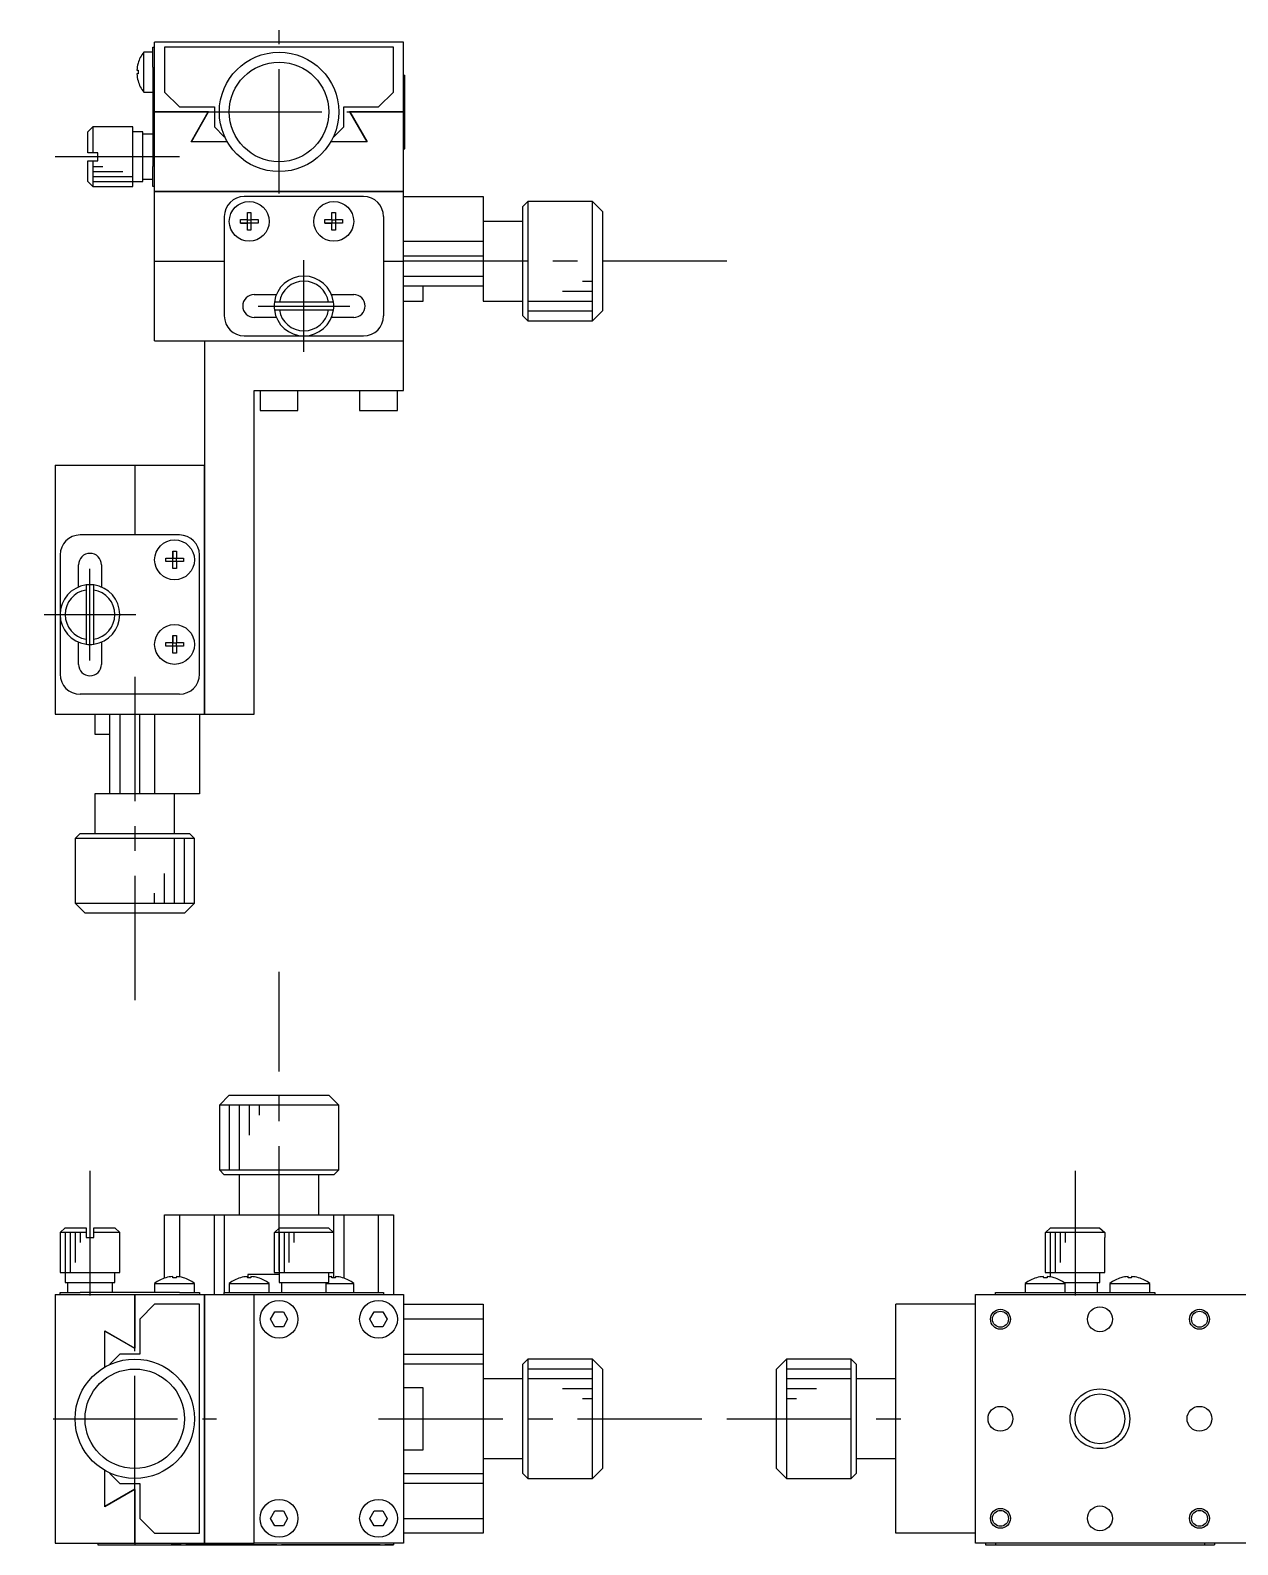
# Model space of a CAD drawing. Extents: x -9 to 400, y 1 to 282.
# Drawn here: x 165.5 to 286.8, y 129.6 to 281.8 of the extents above; entities that cross this region are included whole.
import ezdxf

# ---------------------------------------------------------------- set-up
doc = ezdxf.new("R2010")
doc.units = 0
doc.header["$LTSCALE"] = 10
doc.linetypes.add('CENTER', pattern=[2, 1.25, -0.25, 0.25, -0.25])
doc.layers.get('0').update_dxf_attribs({"linetype": 'CONTINUOUS'})
doc.layers.add('CENTER', color=1, linetype='CENTER')

msp = doc.modelspace()

# ---------------------------------------------------------------- linework, layer by layer
at = {"color": 7, "linetype": 'CONTINUOUS'}
for p, q in [((177.78024, 278.066855), (177.78024, 280.066855)), ((177.78024, 280.066855), (177.98024, 280.066855)), ((177.980236, 273.566855), (177.980236, 280.566855)), ((202.980237, 280.566855), (177.980236, 280.566855)), ((178.980237, 280.066857), (178.980237, 275.566856)), ((201.980237, 280.066857), (178.980237, 280.066857)), ((201.980237, 275.566856), (201.980237, 280.066857)), ((202.980239, 273.566855), (202.980237, 280.566855)), ((176.306095, 278.455471), (176.310717, 278.453216)), ((176.882239, 277.566855), (176.882239, 279.566855)), ((177.780239, 279.566855), (176.882239, 279.566855)), ((176.19038, 277.746855), (176.310717, 277.746855)), ((176.310717, 277.386855), (176.19038, 277.386855)), ((176.310717, 277.746855), (176.310717, 277.386855)), ((176.882239, 275.566855), (176.882239, 277.566855)), ((177.78024, 278.066855), (177.78024, 268.066855)), ((202.98024, 277.266855), (203.13024, 277.266855)), ((203.13024, 273.566855), (203.13024, 277.266855)), ((176.310717, 276.680493), (176.306095, 276.678239)), ((176.882239, 275.566855), (177.780239, 275.566855)), ((178.980237, 275.566856), (180.480237, 274.066856)), ((200.480237, 274.066856), (201.980237, 275.566856)), ((180.480237, 274.066856), (183.980238, 274.066856)), ((183.980238, 274.066856), (183.980238, 272.066857)), ((196.980236, 274.066856), (200.480237, 274.066856)), ((196.980236, 272.066857), (196.980236, 274.066856)), ((183.37024, 273.566855), (177.980236, 273.566855)), ((177.98024, 265.566855), (177.98024, 273.566855)), ((177.98024, 273.566855), (183.37024, 273.566855)), ((181.638189, 270.566855), (183.37024, 273.566855)), ((181.667055, 270.566855), (183.399106, 273.566855)), ((183.399106, 273.566855), (183.37024, 273.566855)), ((197.59024, 273.566855), (197.561371, 273.566855)), ((197.561371, 273.566855), (199.293422, 270.566855)), ((197.59024, 273.566855), (199.32229, 270.566855)), ((197.59024, 273.566855), (202.98024, 273.566855)), ((202.980239, 273.566855), (197.59024, 273.566855)), ((202.98024, 273.566855), (203.13024, 273.566855)), ((202.98024, 265.566855), (202.98024, 273.566855)), ((203.13024, 269.866855), (203.13024, 273.566855)), ((171.780239, 272.066855), (171.280239, 271.566855)), ((171.280239, 269.466855), (171.280239, 271.566855)), ((171.780239, 272.066855), (171.780239, 269.466855)), ((175.780239, 272.066855), (171.780239, 272.066855)), ((175.780239, 269.066855), (175.780239, 272.066855)), ((176.780239, 271.566855), (175.780239, 271.566855)), ((176.780239, 269.066855), (176.780239, 271.566855)), ((177.780239, 271.316855), (176.780239, 271.316855)), ((183.980238, 272.066857), (184.980238, 271.066857)), ((184.980238, 271.066857), (185.02588, 271.066857)), ((195.934593, 271.066857), (195.980236, 271.066857)), ((195.980236, 271.066857), (196.980236, 272.066857)), ((171.780239, 269.466855), (171.280239, 269.466855)), ((172.280239, 269.466855), (171.780239, 269.466855)), ((172.280239, 268.666855), (172.280239, 269.466855)), ((181.667055, 270.566855), (181.638189, 270.566855)), ((185.284085, 270.566855), (181.667055, 270.566855)), ((185.284085, 270.566855), (181.667055, 270.566855)), ((199.293422, 270.566855), (195.676388, 270.566855)), ((199.293422, 270.566855), (195.676388, 270.566855)), ((199.32229, 270.566855), (199.293422, 270.566855)), ((202.98024, 269.866855), (203.13024, 269.866855)), ((171.280239, 266.566855), (171.280239, 268.666855)), ((171.280239, 268.666855), (171.780239, 268.666855)), ((171.780239, 268.666855), (171.780239, 266.066855)), ((171.780239, 268.666855), (172.280239, 268.666855)), ((175.780239, 266.066855), (175.780239, 269.066855)), ((176.780239, 266.566855), (176.780239, 269.066855)), ((177.78024, 266.066855), (177.78024, 268.066855)), ((171.280239, 266.566855), (171.780239, 266.066855)), ((175.780239, 266.566855), (176.780239, 266.566855)), ((176.780239, 266.816855), (177.780239, 266.816855)), ((171.780239, 266.066855), (175.780239, 266.066855)), ((177.98024, 266.066855), (177.78024, 266.066855)), ((177.980239, 258.566855), (177.980239, 265.566855)), ((202.98024, 265.566855), (177.980239, 265.566855)), ((177.98024, 265.566855), (202.98024, 265.566855)), ((198.98024, 265.066855), (186.98024, 265.066855)), ((202.98024, 258.566855), (202.98024, 265.566855)), ((202.98024, 265.066857), (210.98024, 265.066857)), ((210.98024, 265.066857), (210.98024, 260.566856)), ((187.30024, 263.453216), (187.66024, 263.453216)), ((187.30024, 262.746855), (187.30024, 263.453216)), ((187.66024, 263.453216), (187.66024, 262.746855)), ((195.80024, 263.453216), (196.16024, 263.453216)), ((195.80024, 262.746855), (195.80024, 263.453216)), ((196.16024, 263.453216), (196.16024, 262.746855)), ((215.48024, 264.566856), (214.98024, 264.066856)), ((214.98024, 253.066856), (214.98024, 264.066856)), ((215.48024, 264.566856), (215.48024, 252.566856)), ((221.98024, 264.566856), (215.48024, 264.566856)), ((221.98024, 252.566856), (221.98024, 264.566856)), ((222.98024, 263.566856), (221.98024, 264.566856)), ((222.98024, 263.566856), (222.98024, 253.566856)), ((184.98024, 263.066855), (184.98024, 253.066855)), ((186.593878, 262.746855), (187.30024, 262.746855)), ((186.593878, 262.386855), (186.593878, 262.746855)), ((187.30024, 262.386855), (186.593878, 262.386855)), ((186.593878, 262.386855), (187.30024, 262.386855)), ((187.310612, 262.736483), (187.30024, 262.746855)), ((187.310612, 262.397227), (187.30024, 262.386855)), ((187.30024, 261.680493), (187.30024, 262.386855)), ((187.310612, 262.736483), (187.649867, 262.736483)), ((187.310612, 262.397227), (187.310612, 262.736483)), ((187.649867, 262.397227), (187.310612, 262.397227)), ((187.649867, 262.736483), (187.66024, 262.746855)), ((187.649867, 262.736483), (187.649867, 262.397227)), ((187.649867, 262.397227), (187.66024, 262.386855)), ((187.66024, 262.746855), (188.366601, 262.746855)), ((187.66024, 262.386855), (187.66024, 261.680493)), ((188.366601, 262.386855), (187.66024, 262.386855)), ((188.366601, 262.386855), (187.66024, 262.386855)), ((188.366601, 262.746855), (188.366601, 262.386855)), ((195.093878, 262.746855), (195.80024, 262.746855)), ((195.093878, 262.386855), (195.093878, 262.746855)), ((195.80024, 262.386855), (195.093878, 262.386855)), ((195.093878, 262.386855), (195.80024, 262.386855)), ((195.810612, 262.736483), (195.80024, 262.746855)), ((195.810612, 262.397227), (195.80024, 262.386855)), ((195.80024, 261.680493), (195.80024, 262.386855)), ((195.810612, 262.736483), (196.149867, 262.736483)), ((195.810612, 262.397227), (195.810612, 262.736483)), ((196.149867, 262.397227), (195.810612, 262.397227)), ((196.149867, 262.736483), (196.16024, 262.746855)), ((196.149867, 262.736483), (196.149867, 262.397227)), ((196.149867, 262.397227), (196.16024, 262.386855)), ((196.16024, 262.746855), (196.866601, 262.746855)), ((196.16024, 262.386855), (196.16024, 261.680493)), ((196.866601, 262.386855), (196.16024, 262.386855)), ((196.866601, 262.386855), (196.16024, 262.386855)), ((196.866601, 262.746855), (196.866601, 262.386855)), ((200.98024, 263.066855), (200.98024, 253.066855)), ((214.98024, 262.566856), (210.98024, 262.566856)), ((187.66024, 261.680493), (187.30024, 261.680493)), ((196.16024, 261.680493), (195.80024, 261.680493)), ((202.98024, 260.566856), (210.98024, 260.566856)), ((210.98024, 260.566856), (210.98024, 259.066856)), ((210.98024, 259.066856), (202.98024, 259.066856)), ((210.98024, 259.066856), (210.98024, 257.066857)), ((177.980239, 250.566855), (177.980239, 258.566855)), ((177.980239, 258.566855), (184.98024, 258.566855)), ((177.980239, 258.566855), (184.98024, 258.566855)), ((200.98024, 258.566855), (202.980239, 258.566855)), ((200.98024, 258.566855), (202.98024, 258.566855)), ((202.980239, 250.566855), (202.980239, 258.566855)), ((202.98024, 257.066857), (210.98024, 257.066857)), ((210.98024, 256.066857), (202.98024, 256.066857)), ((204.98024, 254.566856), (204.98024, 256.066857)), ((210.98024, 257.066857), (210.98024, 256.066857)), ((210.98024, 256.066857), (210.98024, 254.566856)), ((187.98024, 255.216855), (190.209408, 255.216855)), ((190.512446, 254.466855), (190.007025, 254.466855)), ((195.448031, 254.466855), (190.512446, 254.466855)), ((195.953452, 254.466855), (195.448031, 254.466855)), ((195.751069, 255.216855), (197.98024, 255.216855)), ((202.98024, 254.566856), (204.98024, 254.566856)), ((210.98024, 254.566856), (214.98024, 254.566856)), ((190.209408, 252.916855), (187.98024, 252.916855)), ((190.007025, 253.666855), (190.512446, 253.666855)), ((190.512446, 253.666855), (195.448031, 253.666855)), ((195.448031, 253.666855), (195.953452, 253.666855)), ((197.98024, 252.916855), (195.751069, 252.916855)), ((214.98024, 253.066856), (215.48024, 252.566856)), ((215.48024, 252.566856), (221.98024, 252.566856)), ((221.98024, 252.566856), (222.98024, 253.566856)), ((186.98024, 251.066855), (192.980239, 251.066855)), ((192.980239, 251.066855), (198.98024, 251.066855)), ((177.980239, 250.566855), (182.980239, 250.566855)), ((182.980239, 250.566855), (182.980239, 238.066856)), ((182.980239, 250.566855), (202.980239, 250.566855)), ((182.980239, 250.566855), (202.980239, 250.566855)), ((202.980239, 245.566855), (202.980239, 250.566855)), ((187.980239, 245.566855), (202.980239, 245.566855)), ((187.980239, 213.066855), (187.980239, 245.566855)), ((188.580239, 245.566855), (188.580239, 243.566855)), ((192.380239, 243.566855), (192.380239, 245.566855)), ((198.580239, 245.566855), (198.580239, 243.566855)), ((202.380239, 243.566855), (202.380239, 245.566855)), ((188.580239, 243.566855), (190.480239, 243.566855)), ((190.480239, 243.566855), (192.380239, 243.566855)), ((198.580239, 243.566855), (200.480239, 243.566855)), ((200.480239, 243.566855), (202.380239, 243.566855)), ((167.980239, 238.066856), (167.980239, 213.066856)), ((167.980239, 238.066856), (175.980239, 238.066856)), ((175.980239, 238.066856), (175.980239, 231.066855)), ((175.980239, 238.066856), (182.980239, 238.066856)), ((175.980239, 238.066856), (175.980239, 231.066855)), ((182.980239, 213.066855), (182.980239, 238.066856)), ((182.980239, 238.066856), (182.980239, 213.066855)), ((180.480239, 231.066855), (170.480239, 231.066855)), ((168.480239, 229.066855), (168.480239, 223.066856)), ((179.093877, 228.746855), (179.800239, 228.746855)), ((179.093877, 228.386855), (179.093877, 228.746855)), ((179.800239, 228.386855), (179.093877, 228.386855)), ((179.800239, 229.453216), (180.160239, 229.453216)), ((179.800239, 228.746855), (179.800239, 229.453216)), ((179.800239, 229.453216), (179.800239, 228.746855)), ((179.810611, 228.736483), (179.800239, 228.746855)), ((179.810611, 228.397227), (179.800239, 228.386855)), ((179.800239, 227.680493), (179.800239, 228.386855)), ((179.800239, 227.680493), (179.800239, 228.386855)), ((179.810611, 228.736483), (180.149866, 228.736483)), ((179.810611, 228.397227), (179.810611, 228.736483)), ((180.149866, 228.397227), (179.810611, 228.397227)), ((180.149866, 228.736483), (180.160239, 228.746855)), ((180.149866, 228.736483), (180.149866, 228.397227)), ((180.149866, 228.397227), (180.160239, 228.386855)), ((180.160239, 229.453216), (180.160239, 228.746855)), ((180.160239, 228.746855), (180.8666, 228.746855)), ((180.160239, 228.386855), (180.160239, 227.680493)), ((180.8666, 228.386855), (180.160239, 228.386855)), ((180.8666, 228.746855), (180.8666, 228.386855)), ((182.480239, 217.066855), (182.480239, 229.066855)), ((170.330239, 225.837686), (170.330239, 228.066855)), ((172.630239, 228.066855), (172.630239, 225.837686)), ((180.160239, 227.680493), (179.800239, 227.680493)), ((171.080239, 226.04007), (171.080239, 225.534648)), ((171.080239, 225.534648), (171.080239, 220.599063)), ((171.880239, 225.534648), (171.880239, 226.04007)), ((171.880239, 220.599063), (171.880239, 225.534648)), ((168.480239, 223.066856), (168.480239, 217.066855)), ((179.800239, 220.953216), (180.160239, 220.953216)), ((179.800239, 220.246855), (179.800239, 220.953216)), ((179.800239, 220.953216), (179.800239, 220.246855)), ((180.160239, 220.953216), (180.160239, 220.246855)), ((170.330239, 218.066855), (170.330239, 220.296026)), ((171.080239, 220.599063), (171.080239, 220.093642)), ((171.880239, 220.093642), (171.880239, 220.599063)), ((172.630239, 220.296026), (172.630239, 218.066855)), ((179.093877, 220.246855), (179.800239, 220.246855)), ((179.093877, 219.886855), (179.093877, 220.246855)), ((179.800239, 219.886855), (179.093877, 219.886855)), ((179.810611, 220.236483), (179.800239, 220.246855)), ((179.810611, 219.897227), (179.800239, 219.886855)), ((179.800239, 219.180493), (179.800239, 219.886855)), ((179.800239, 219.180493), (179.800239, 219.886855)), ((180.160239, 219.180493), (179.800239, 219.180493)), ((179.810611, 220.236483), (180.149866, 220.236483)), ((179.810611, 219.897227), (179.810611, 220.236483)), ((180.149866, 219.897227), (179.810611, 219.897227)), ((180.149866, 220.236483), (180.160239, 220.246855)), ((180.149866, 220.236483), (180.149866, 219.897227)), ((180.149866, 219.897227), (180.160239, 219.886855)), ((180.160239, 220.246855), (180.8666, 220.246855)), ((180.160239, 219.886855), (180.160239, 219.180493)), ((180.8666, 219.886855), (180.160239, 219.886855)), ((180.8666, 220.246855), (180.8666, 219.886855)), ((180.480239, 215.066855), (170.480239, 215.066855)), ((175.980239, 215.066856), (175.980239, 213.066855)), ((175.980239, 215.066855), (175.980239, 213.066856)), ((167.980239, 213.066856), (175.980239, 213.066856)), ((171.98024, 213.066855), (171.98024, 211.066855)), ((173.480241, 205.066855), (173.480241, 213.066855)), ((174.480241, 213.066855), (174.480241, 205.066855)), ((175.980239, 213.066855), (182.980239, 213.066855)), ((176.48024, 205.066855), (176.48024, 213.066855)), ((177.98024, 213.066855), (177.98024, 205.066855)), ((182.480241, 213.066855), (182.480241, 205.066855)), ((182.980239, 213.066855), (187.980239, 213.066855)), ((171.98024, 211.066855), (173.480241, 211.066855)), ((173.480241, 205.066855), (171.98024, 205.066855)), ((171.98024, 205.066855), (171.98024, 201.066855)), ((174.480241, 205.066855), (173.480241, 205.066855)), ((176.48024, 205.066855), (174.480241, 205.066855)), ((177.98024, 205.066855), (176.48024, 205.066855)), ((182.480241, 205.066855), (177.98024, 205.066855)), ((179.98024, 201.066855), (179.98024, 205.066855)), ((170.48024, 201.066855), (169.98024, 200.566855)), ((170.48024, 201.066855), (181.48024, 201.066855)), ((181.98024, 200.566855), (181.48024, 201.066855)), ((181.98024, 200.566855), (169.98024, 200.566855)), ((169.98024, 200.566855), (169.98024, 194.066855)), ((181.98024, 194.066855), (181.98024, 200.566855)), ((169.98024, 194.066855), (181.98024, 194.066855)), ((169.98024, 194.066855), (170.98024, 193.066855)), ((180.98024, 193.066855), (181.98024, 194.066855)), ((180.98024, 193.066855), (170.98024, 193.066855)), ((185.480237, 174.772892), (184.480237, 173.772892)), ((196.480237, 173.772892), (184.480237, 173.772892)), ((184.480237, 173.772892), (184.480237, 167.272892)), ((185.480237, 174.772892), (195.480237, 174.772892)), ((196.480237, 173.772892), (195.480237, 174.772892)), ((196.480237, 167.272892), (196.480237, 173.772892)), ((184.480237, 167.272892), (196.480237, 167.272892)), ((184.480237, 167.272892), (184.980237, 166.772892)), ((195.980237, 166.772892), (184.980237, 166.772892)), ((186.480237, 166.772892), (186.480237, 162.772892)), ((194.480237, 162.772892), (194.480237, 166.772892)), ((195.980237, 166.772892), (196.480237, 167.272892)), ((168.980239, 161.472889), (168.480239, 160.972889)), ((168.980239, 161.472889), (171.080239, 161.472889)), ((171.080239, 161.472889), (171.080239, 160.972889)), ((171.880239, 161.472889), (173.980239, 161.472889)), ((171.880239, 160.972889), (171.880239, 161.472889)), ((174.480239, 160.972889), (173.980239, 161.472889)), ((178.980237, 156.412625), (178.980237, 162.772892)), ((178.980237, 162.772892), (180.480237, 162.772892)), ((180.480237, 162.772892), (180.480237, 156.528455)), ((180.480237, 162.772892), (183.980238, 162.772892)), ((183.980238, 154.772892), (183.980238, 162.772892)), ((183.980238, 162.772892), (184.980238, 162.772892)), ((184.980238, 162.772892), (184.980239, 154.972889)), ((184.980238, 162.772892), (187.357737, 162.772892)), ((187.357737, 162.772892), (193.602736, 162.772892)), ((190.007025, 160.97289), (190.512446, 161.47289)), ((190.512446, 161.47289), (195.448031, 161.47289)), ((193.602736, 162.772892), (195.980236, 162.772892)), ((195.448031, 161.47289), (195.953452, 160.97289)), ((195.980236, 160.47289), (195.980236, 162.772892)), ((195.980236, 162.772892), (196.980236, 162.772892)), ((196.980236, 162.772892), (196.980236, 156.412628)), ((196.980236, 162.772892), (200.480237, 162.772892)), ((200.480237, 154.972889), (200.480237, 162.772892)), ((200.480237, 162.772892), (201.980237, 162.772892)), ((201.980237, 162.772892), (201.980237, 154.772892)), ((267.504942, 160.972889), (268.010363, 161.472889)), ((268.010363, 161.472889), (272.945948, 161.472889)), ((272.945948, 161.472889), (273.451369, 160.972889)), ((171.080239, 160.972889), (168.480239, 160.972889)), ((168.480239, 160.972889), (168.480239, 156.972889)), ((171.080239, 160.972889), (171.080239, 160.472889)), ((171.080239, 160.472889), (171.880239, 160.472889)), ((174.480239, 160.972889), (171.880239, 160.972889)), ((171.880239, 160.472889), (171.880239, 160.972889)), ((174.480239, 156.972889), (174.480239, 160.972889)), ((189.980239, 160.47289), (190.007025, 160.47289)), ((189.980239, 160.47289), (189.980239, 156.97289)), ((195.953452, 160.97289), (190.007025, 160.97289)), ((190.007025, 160.47289), (190.007025, 160.97289)), ((195.953452, 160.97289), (195.953452, 160.47289)), ((195.953452, 160.47289), (195.980239, 160.47289)), ((195.980239, 156.97289), (195.980239, 160.47289)), ((267.478155, 160.472889), (267.504942, 160.472889)), ((267.478155, 160.472889), (267.478155, 156.972889)), ((267.504942, 160.472889), (267.504942, 160.972889)), ((273.451369, 160.972889), (267.504942, 160.972889)), ((273.451369, 160.972889), (273.451369, 160.472889)), ((273.451369, 160.472889), (273.478155, 160.472889)), ((273.478155, 156.972889), (273.478155, 160.472889)), ((168.480239, 156.972889), (171.480239, 156.972889)), ((168.980239, 156.972889), (168.980239, 155.972889)), ((171.480239, 156.972889), (174.480239, 156.972889)), ((173.980239, 155.972889), (173.980239, 156.972889)), ((187.357737, 156.772892), (187.357737, 156.444894)), ((190.480239, 156.772892), (187.357737, 156.772892)), ((189.980239, 156.97289), (195.980239, 156.97289)), ((190.480239, 156.97289), (190.480239, 155.97289)), ((195.480239, 155.97289), (195.480239, 156.97289)), ((195.980236, 156.447034), (195.980237, 156.97289)), ((267.478155, 156.972889), (273.478155, 156.972889)), ((267.978155, 156.972889), (267.978155, 156.528455)), ((272.978155, 155.972889), (272.978155, 156.972889)), ((168.980239, 155.972889), (171.480239, 155.972889)), ((169.230239, 155.972889), (169.230239, 154.972889)), ((171.480239, 155.972889), (173.980239, 155.972889)), ((173.730239, 154.972889), (173.730239, 155.972889)), ((177.980239, 155.870888), (179.980239, 155.870888)), ((177.980239, 155.870888), (177.980239, 154.972889)), ((179.093877, 156.44241), (179.091623, 156.447033)), ((179.800239, 156.44241), (179.800239, 156.562747)), ((180.160239, 156.44241), (179.800239, 156.44241)), ((179.980239, 155.870888), (181.980239, 155.870888)), ((180.160239, 156.562747), (180.160239, 156.44241)), ((180.868855, 156.447033), (180.8666, 156.44241)), ((181.980239, 154.972889), (181.980239, 155.870888)), ((185.48024, 155.870889), (189.48024, 155.870889)), ((185.48024, 155.870889), (185.48024, 154.97289)), ((186.593878, 156.442411), (186.591624, 156.447034)), ((186.593878, 156.442411), (186.591624, 156.447034)), ((187.30024, 156.442411), (187.30024, 156.562748)), ((187.66024, 156.442411), (187.30024, 156.442411)), ((187.66024, 156.562748), (187.66024, 156.442411)), ((188.368856, 156.447034), (188.366601, 156.442411)), ((188.368856, 156.447034), (188.366601, 156.442411)), ((189.48024, 154.97289), (189.48024, 155.870889)), ((190.480239, 155.97289), (195.480239, 155.97289)), ((190.730239, 155.97289), (190.730239, 154.97289)), ((195.230239, 154.97289), (195.230239, 155.97289)), ((195.230239, 155.870889), (197.98024, 155.870889)), ((195.80024, 156.442411), (195.80024, 156.562748)), ((196.16024, 156.442411), (195.80024, 156.442411)), ((196.16024, 156.562748), (196.16024, 156.442411)), ((196.868856, 156.447034), (196.866601, 156.442411)), ((196.868856, 156.447034), (196.866601, 156.442411)), ((197.98024, 154.97289), (197.98024, 155.870889)), ((265.478154, 155.870888), (265.478154, 154.972889)), ((265.478154, 155.870888), (269.478154, 155.870888)), ((266.591793, 156.44241), (266.589538, 156.447033)), ((267.298154, 156.44241), (267.298154, 156.562747)), ((267.658154, 156.44241), (267.298154, 156.44241)), ((267.658154, 156.562747), (267.658154, 156.44241)), ((268.36677, 156.447033), (268.364516, 156.44241)), ((269.34363, 155.972889), (272.978155, 155.972889)), ((269.478154, 154.972889), (269.478154, 155.870888)), ((272.728155, 154.972889), (272.728155, 155.972889)), ((273.978154, 155.870888), (273.978154, 154.972889)), ((273.978154, 155.870888), (277.978154, 155.870888)), ((275.091793, 156.44241), (275.089538, 156.447033)), ((275.798154, 156.44241), (275.798154, 156.562747)), ((276.158154, 156.44241), (275.798154, 156.44241)), ((276.158154, 156.562747), (276.158154, 156.44241)), ((276.86677, 156.447033), (276.864516, 156.44241)), ((277.978154, 154.972889), (277.978154, 155.870888)), ((167.980239, 154.772888), (167.980239, 129.772888)), ((167.980239, 154.772888), (175.980239, 154.772888)), ((168.480239, 154.772888), (168.480239, 154.972888)), ((168.480239, 154.972888), (170.480239, 154.972888)), ((180.480239, 154.972888), (170.480239, 154.972888)), ((175.980239, 154.772889), (182.980239, 154.772889)), ((175.980239, 149.382888), (175.980239, 154.772889)), ((175.980239, 154.772888), (175.980239, 149.382888)), ((177.98024, 153.772888), (176.48024, 152.272888)), ((182.480241, 153.772888), (177.98024, 153.772888)), ((180.480239, 154.972888), (182.480239, 154.972888)), ((182.480239, 154.972888), (182.480239, 154.772888)), ((182.480241, 130.772888), (182.480241, 153.772888)), ((182.980239, 129.772888), (182.980239, 154.772889)), ((182.980239, 154.772889), (182.980239, 129.772889)), ((182.980239, 154.772889), (187.980239, 154.772889)), ((184.98024, 154.772889), (184.98024, 154.972889)), ((184.98024, 154.972889), (186.98024, 154.972889)), ((186.98024, 154.972889), (198.98024, 154.972889)), ((187.980239, 129.772889), (187.980239, 154.772889)), ((187.980239, 154.772889), (202.980239, 154.772889)), ((198.98024, 154.972889), (200.98024, 154.972889)), ((200.98024, 154.972889), (200.98024, 154.772889)), ((202.980239, 154.772889), (202.980239, 129.772889)), ((202.98024, 153.772889), (210.98024, 153.772889)), ((210.98024, 153.772889), (210.98024, 152.272889)), ((260.478154, 153.772888), (252.478154, 153.772888)), ((252.478154, 130.772888), (252.478154, 153.772888)), ((260.478154, 129.772889), (260.478154, 154.772889)), ((260.478154, 154.772889), (292.978154, 154.772889)), ((262.478154, 154.772888), (262.478154, 154.972888)), ((262.478154, 154.972888), (264.478154, 154.972888)), ((264.478154, 154.972888), (276.478154, 154.972888)), ((276.478154, 154.972888), (278.478154, 154.972888)), ((278.478154, 154.972888), (278.478154, 154.772888)), ((176.48024, 152.272888), (176.48024, 148.772887)), ((189.614213, 152.272889), (190.047226, 153.022889)), ((190.047226, 151.522889), (189.614213, 152.272889)), ((190.047226, 153.022889), (190.913251, 153.022889)), ((190.913251, 153.022889), (191.346264, 152.272889)), ((191.346264, 152.272889), (190.913251, 151.522889)), ((199.614213, 152.272889), (200.047226, 153.022889)), ((200.047226, 151.522889), (199.614213, 152.272889)), ((200.047226, 153.022889), (200.913251, 153.022889)), ((200.913251, 153.022889), (201.346264, 152.272889)), ((201.346264, 152.272889), (200.913251, 151.522889)), ((210.98024, 152.272889), (202.98024, 152.272889)), ((210.98024, 152.272889), (210.98024, 148.772888)), ((172.980239, 151.114938), (175.980239, 149.382888)), ((172.980239, 151.086069), (172.980239, 151.114938)), ((172.980239, 147.469039), (172.980239, 151.086069)), ((172.980239, 147.469039), (172.980239, 151.086069)), ((172.980239, 151.086069), (175.980239, 149.354018)), ((190.913251, 151.522889), (190.047226, 151.522889)), ((200.913251, 151.522889), (200.047226, 151.522889)), ((175.980239, 149.354018), (175.980239, 149.382888)), ((174.480241, 148.772887), (173.480241, 147.772887)), ((173.480241, 147.772887), (173.480241, 147.727244)), ((176.48024, 148.772887), (174.480241, 148.772887)), ((202.98024, 148.772888), (210.98024, 148.772888)), ((210.98024, 147.772888), (202.98024, 147.772888)), ((210.98024, 148.772888), (210.98024, 147.772888)), ((210.98024, 147.772888), (210.98024, 145.395388)), ((215.48024, 148.272889), (214.98024, 147.772889)), ((214.98024, 136.772889), (214.98024, 147.772889)), ((215.48024, 148.272889), (215.48024, 136.272889)), ((221.98024, 148.272889), (215.48024, 148.272889)), ((221.98024, 136.272889), (221.98024, 148.272889)), ((222.98024, 147.272889), (221.98024, 148.272889)), ((241.478154, 148.272888), (240.478154, 147.272888)), ((241.478154, 148.272888), (241.478154, 142.272888)), ((247.978154, 148.272888), (241.478154, 148.272888)), ((247.978154, 142.272888), (247.978154, 148.272888)), ((248.478154, 147.772888), (247.978154, 148.272888)), ((248.478154, 147.772888), (248.478154, 142.272888)), ((214.98024, 146.272889), (210.98024, 146.272889)), ((222.98024, 147.272889), (222.98024, 137.272889)), ((240.478154, 142.272888), (240.478154, 147.272888)), ((252.478154, 146.272888), (248.478154, 146.272888)), ((204.98024, 145.395388), (202.98024, 145.395388)), ((204.98024, 139.150389), (204.98024, 145.395388)), ((210.98024, 145.395388), (210.98024, 139.150389)), ((240.478154, 137.272888), (240.478154, 142.272888)), ((241.478154, 142.272888), (241.478154, 136.272888)), ((247.978154, 136.272888), (247.978154, 142.272888)), ((248.478154, 142.272888), (248.478154, 136.772888)), ((202.98024, 139.150389), (204.98024, 139.150389)), ((210.98024, 139.150389), (210.98024, 136.77289)), ((172.980239, 133.459702), (172.980239, 137.076736)), ((172.980239, 133.459702), (172.980239, 137.076736)), ((210.98024, 138.272889), (214.98024, 138.272889)), ((221.98024, 136.272889), (222.98024, 137.272889)), ((240.478154, 137.272888), (241.478154, 136.272888)), ((248.478154, 138.272888), (252.478154, 138.272888)), ((173.480241, 136.818531), (173.480241, 136.772889)), ((173.480241, 136.772889), (174.480241, 135.772889)), ((174.480241, 135.772889), (176.48024, 135.772889)), ((176.48024, 135.772889), (176.48024, 132.272888)), ((202.98024, 136.77289), (210.98024, 136.77289)), ((210.98024, 135.77289), (202.98024, 135.77289)), ((210.98024, 136.77289), (210.98024, 135.77289)), ((210.98024, 135.77289), (210.98024, 132.272889)), ((214.98024, 136.772889), (215.48024, 136.272889)), ((215.48024, 136.272889), (221.98024, 136.272889)), ((241.478154, 136.272888), (247.978154, 136.272888)), ((247.978154, 136.272888), (248.478154, 136.772888)), ((175.980239, 135.191753), (172.980239, 133.459702)), ((175.980239, 135.162888), (172.980239, 133.430837)), ((175.980239, 135.162888), (175.980239, 135.191753)), ((175.980239, 135.162888), (175.980239, 129.772888)), ((175.980239, 129.772886), (175.980239, 135.162888)), ((172.980239, 133.430837), (172.980239, 133.459702)), ((189.614213, 132.272889), (190.047226, 133.022889)), ((190.047226, 133.022889), (190.913251, 133.022889)), ((190.913251, 133.022889), (191.346264, 132.272889)), ((199.614213, 132.272889), (200.047226, 133.022889)), ((200.047226, 133.022889), (200.913251, 133.022889)), ((200.913251, 133.022889), (201.346264, 132.272889)), ((176.48024, 132.272888), (177.98024, 130.772888)), ((190.047226, 131.522889), (189.614213, 132.272889)), ((190.913251, 131.522889), (190.047226, 131.522889)), ((191.346264, 132.272889), (190.913251, 131.522889)), ((200.047226, 131.522889), (199.614213, 132.272889)), ((200.913251, 131.522889), (200.047226, 131.522889)), ((201.346264, 132.272889), (200.913251, 131.522889)), ((202.98024, 132.272889), (210.98024, 132.272889)), ((210.98024, 132.272889), (210.98024, 130.772889)), ((167.980239, 129.772888), (175.980239, 129.772888)), ((172.280239, 129.772888), (172.280239, 129.622888)), ((172.280239, 129.622888), (175.980239, 129.622888)), ((175.980239, 129.772888), (175.980239, 129.622888)), ((175.980239, 129.772886), (182.980239, 129.772888)), ((175.980239, 129.622888), (179.680239, 129.622888)), ((177.98024, 130.772888), (182.480241, 130.772888)), ((179.680239, 129.772888), (179.680239, 129.622888)), ((179.964032, 129.622889), (179.680239, 129.622889)), ((179.680239, 129.622889), (201.980239, 129.622889)), ((179.964032, 129.622889), (179.71758, 129.622889)), ((179.71758, 129.622889), (179.980743, 129.622889)), ((179.819746, 129.622889), (179.818851, 129.622889)), ((179.818851, 129.622889), (179.948797, 129.622889)), ((179.964032, 129.622889), (179.819746, 129.622889)), ((179.948797, 129.622889), (179.964032, 129.622889)), ((180.076953, 129.622889), (179.964032, 129.622889)), ((179.970239, 129.622889), (179.964032, 129.622889)), ((179.980239, 129.622889), (179.970239, 129.622889)), ((180.076953, 129.622889), (179.980239, 129.622889)), ((179.980743, 129.622889), (180.022285, 129.622889)), ((180.022285, 129.622889), (180.084703, 129.622889)), ((180.230201, 129.622889), (180.076953, 129.622889)), ((180.480239, 129.622889), (180.076953, 129.622889)), ((180.076961, 129.622889), (180.230776, 129.622889)), ((180.084703, 129.622889), (180.076961, 129.622889)), ((180.230776, 129.622889), (180.230201, 129.622889)), ((180.642449, 129.622889), (180.480239, 129.622889)), ((180.642421, 129.622889), (180.504437, 129.622889)), ((180.504437, 129.622889), (181.242897, 129.622889)), ((181.470239, 129.622889), (181.109181, 129.622889)), ((181.242897, 129.622889), (181.109247, 129.622889)), ((181.480239, 129.622889), (181.470239, 129.622889)), ((181.490239, 129.622889), (181.480239, 129.622889)), ((182.370239, 129.622889), (181.490239, 129.622889)), ((182.380239, 129.622889), (182.370239, 129.622889)), ((182.390239, 129.622889), (182.380239, 129.622889)), ((182.480239, 129.622889), (182.390239, 129.622889)), ((183.270239, 129.622889), (182.480239, 129.622889)), ((182.980239, 129.772889), (187.980239, 129.772889)), ((183.280239, 129.622889), (183.270239, 129.622889)), ((183.290239, 129.622889), (183.280239, 129.622889)), ((183.480239, 129.622889), (183.290239, 129.622889)), ((184.170239, 129.622889), (183.480239, 129.622889)), ((184.180239, 129.622889), (184.170239, 129.622889)), ((184.190239, 129.622889), (184.180239, 129.622889)), ((184.480239, 129.622889), (184.190239, 129.622889)), ((185.070239, 129.622889), (184.480239, 129.622889)), ((185.080239, 129.622889), (185.070239, 129.622889)), ((185.090239, 129.622889), (185.080239, 129.622889)), ((185.254889, 129.622889), (185.090239, 129.622889)), ((185.143271, 129.622889), (185.710559, 129.622889)), ((185.817206, 129.622889), (185.143271, 129.622889)), ((185.239163, 129.622889), (185.236475, 129.622889)), ((185.236475, 129.622889), (185.254889, 129.622889)), ((185.250814, 129.622889), (185.239163, 129.622889)), ((185.254885, 129.622889), (185.250814, 129.622889)), ((185.252676, 129.622889), (185.687259, 129.622889)), ((185.254889, 129.622889), (185.252676, 129.622889)), ((185.279492, 129.622889), (185.254885, 129.622889)), ((185.292529, 129.622889), (185.254889, 129.622889)), ((185.710559, 129.622889), (185.279492, 129.622889)), ((185.292529, 129.622889), (185.817206, 129.622889)), ((185.728484, 129.622889), (185.292529, 129.622889)), ((185.480239, 129.622889), (185.292529, 129.622889)), ((185.71056, 129.622889), (185.480239, 129.622889)), ((185.687259, 129.622889), (185.745511, 129.622889)), ((185.970239, 129.622889), (185.71056, 129.622889)), ((185.7482, 129.622889), (185.728484, 129.622889)), ((185.745511, 129.622889), (185.7482, 129.622889)), ((185.980239, 129.622889), (185.970239, 129.622889)), ((185.990239, 129.622889), (185.980239, 129.622889)), ((186.480239, 129.622889), (185.990239, 129.622889)), ((186.870239, 129.622889), (186.480239, 129.622889)), ((186.880239, 129.622889), (186.870239, 129.622889)), ((186.890239, 129.622889), (186.880239, 129.622889)), ((187.480239, 129.622889), (186.890239, 129.622889)), ((187.770239, 129.622889), (187.480239, 129.622889)), ((187.780239, 129.622889), (187.770239, 129.622889)), ((187.790239, 129.622889), (187.780239, 129.622889)), ((188.480239, 129.622889), (187.790239, 129.622889)), ((202.980239, 129.772889), (187.980239, 129.772889)), ((188.670239, 129.622889), (188.480239, 129.622889)), ((188.680239, 129.622889), (188.670239, 129.622889)), ((188.690239, 129.622889), (188.680239, 129.622889)), ((189.480239, 129.622889), (188.690239, 129.622889)), ((189.570239, 129.622889), (189.480239, 129.622889)), ((189.580239, 129.622889), (189.570239, 129.622889)), ((189.590239, 129.622889), (189.580239, 129.622889)), ((190.249021, 129.622889), (189.590239, 129.622889)), ((190.248993, 129.622889), (190.111009, 129.622889)), ((190.111009, 129.622889), (190.849469, 129.622889)), ((191.370239, 129.622889), (190.715753, 129.622889)), ((190.849469, 129.622889), (190.715819, 129.622889)), ((191.380239, 129.622889), (191.370239, 129.622889)), ((191.390239, 129.622889), (191.380239, 129.622889)), ((191.480239, 129.622889), (191.390239, 129.622889)), ((192.270239, 129.622889), (191.480239, 129.622889)), ((192.280239, 129.622889), (192.270239, 129.622889)), ((192.290239, 129.622889), (192.280239, 129.622889)), ((192.480239, 129.622889), (192.290239, 129.622889)), ((193.170239, 129.622889), (192.480239, 129.622889)), ((193.180239, 129.622889), (193.170239, 129.622889)), ((193.190239, 129.622889), (193.180239, 129.622889)), ((193.480239, 129.622889), (193.190239, 129.622889)), ((194.070239, 129.622889), (193.480239, 129.622889)), ((194.080239, 129.622889), (194.070239, 129.622889)), ((194.090239, 129.622889), (194.080239, 129.622889)), ((194.480239, 129.622889), (194.090239, 129.622889)), ((194.970239, 129.622889), (194.480239, 129.622889)), ((194.980239, 129.622889), (194.970239, 129.622889)), ((194.990239, 129.622889), (194.980239, 129.622889)), ((195.254889, 129.622889), (194.990239, 129.622889)), ((195.143271, 129.622889), (195.710559, 129.622889)), ((195.817206, 129.622889), (195.143271, 129.622889)), ((195.239163, 129.622889), (195.236475, 129.622889)), ((195.236475, 129.622889), (195.254889, 129.622889)), ((195.250814, 129.622889), (195.239163, 129.622889)), ((195.254885, 129.622889), (195.250814, 129.622889)), ((195.252676, 129.622889), (195.687259, 129.622889)), ((195.254889, 129.622889), (195.252676, 129.622889)), ((195.279492, 129.622889), (195.254885, 129.622889)), ((195.292529, 129.622889), (195.254889, 129.622889)), ((195.710559, 129.622889), (195.279492, 129.622889)), ((195.480239, 129.622889), (195.292529, 129.622889)), ((195.292529, 129.622889), (195.817206, 129.622889)), ((195.728484, 129.622889), (195.292529, 129.622889)), ((195.71056, 129.622889), (195.480239, 129.622889)), ((195.687259, 129.622889), (195.745511, 129.622889)), ((195.870239, 129.622889), (195.71056, 129.622889)), ((195.7482, 129.622889), (195.728484, 129.622889)), ((195.745511, 129.622889), (195.7482, 129.622889)), ((195.880239, 129.622889), (195.870239, 129.622889)), ((195.890239, 129.622889), (195.880239, 129.622889)), ((196.480239, 129.622889), (195.890239, 129.622889)), ((196.770239, 129.622889), (196.480239, 129.622889)), ((196.780239, 129.622889), (196.770239, 129.622889)), ((196.790239, 129.622889), (196.780239, 129.622889)), ((197.480239, 129.622889), (196.790239, 129.622889)), ((197.670239, 129.622889), (197.480239, 129.622889)), ((197.680239, 129.622889), (197.670239, 129.622889)), ((197.690239, 129.622889), (197.680239, 129.622889)), ((198.480239, 129.622889), (197.690239, 129.622889)), ((198.570239, 129.622889), (198.480239, 129.622889)), ((198.580239, 129.622889), (198.570239, 129.622889)), ((198.590239, 129.622889), (198.580239, 129.622889)), ((199.470239, 129.622889), (198.590239, 129.622889)), ((199.480239, 129.622889), (199.470239, 129.622889)), ((199.490239, 129.622889), (199.480239, 129.622889)), ((199.964032, 129.622889), (199.490239, 129.622889)), ((199.964032, 129.622889), (199.71758, 129.622889)), ((199.71758, 129.622889), (200.022285, 129.622889)), ((199.819746, 129.622889), (199.818851, 129.622889)), ((199.818851, 129.622889), (199.948797, 129.622889)), ((199.964032, 129.622889), (199.819746, 129.622889)), ((199.948797, 129.622889), (199.964032, 129.622889)), ((200.076953, 129.622889), (199.964032, 129.622889)), ((200.076953, 129.622889), (199.964032, 129.622889)), ((200.022285, 129.622889), (200.084703, 129.622889)), ((200.230201, 129.622889), (200.076953, 129.622889)), ((200.480239, 129.622889), (200.076953, 129.622889)), ((200.076961, 129.622889), (200.230776, 129.622889)), ((200.084703, 129.622889), (200.076961, 129.622889)), ((200.230776, 129.622889), (200.230201, 129.622889)), ((200.642449, 129.622889), (200.480239, 129.622889)), ((200.642791, 129.622889), (200.504437, 129.622889)), ((200.504437, 129.622889), (200.980245, 129.622889)), ((200.980245, 129.622889), (201.242897, 129.622889)), ((201.980239, 129.622889), (201.109181, 129.622889)), ((201.114579, 129.622889), (201.109247, 129.622889)), ((201.242897, 129.622889), (201.114579, 129.622889)), ((201.980239, 129.772889), (201.980239, 129.622889)), ((210.98024, 130.772889), (202.98024, 130.772889)), ((260.478154, 130.772888), (252.478154, 130.772888)), ((292.978154, 129.772889), (260.478154, 129.772889)), ((261.478155, 129.772888), (261.478155, 129.622888)), ((261.478155, 129.622888), (262.468155, 129.622888)), ((262.478155, 129.772888), (262.478155, 129.622888)), ((262.478155, 129.622888), (283.478155, 129.622888)), ((283.478155, 129.772888), (283.478155, 129.622888)), ((283.488155, 129.622888), (284.478155, 129.622888)), ((284.478155, 129.772888), (284.478155, 129.622888))]:
    msp.add_line(p, q, dxfattribs=at)
at = {"color": 3, "linetype": 'CONTINUOUS'}
for p, q in [((171.780239, 268.066855), (172.780239, 268.066855)), ((171.780239, 267.566855), (174.780239, 267.566855)), ((171.780239, 267.066855), (175.780239, 267.066855)), ((171.780239, 266.566855), (175.780239, 266.566855)), ((220.98024, 256.566856), (221.98024, 256.566856)), ((215.48024, 254.566856), (221.98024, 254.566856)), ((218.98024, 255.566856), (221.98024, 255.566856)), ((215.48024, 253.566856), (221.98024, 253.566856)), ((179.98024, 194.066855), (179.98024, 200.566855)), ((180.98024, 194.066855), (180.98024, 200.566855)), ((178.98024, 194.066855), (178.98024, 197.066855)), ((177.98024, 194.066855), (177.98024, 195.066855)), ((185.480237, 173.772892), (185.480237, 167.272892)), ((186.480237, 173.772892), (186.480237, 167.272892)), ((187.480237, 173.772892), (187.480237, 170.772892)), ((188.480237, 173.772892), (188.480237, 172.772892)), ((168.980239, 160.972889), (168.980239, 156.972889)), ((169.480239, 160.972889), (169.480239, 156.972889)), ((169.980239, 160.972889), (169.980239, 157.972889)), ((170.480239, 160.972889), (170.480239, 159.972889)), ((190.480239, 160.97289), (190.480239, 156.97289)), ((190.980239, 160.97289), (190.980239, 156.97289)), ((191.480239, 160.97289), (191.480239, 157.97289)), ((191.980239, 160.97289), (191.980239, 159.97289)), ((267.978155, 160.972889), (267.978155, 156.972889)), ((268.478155, 160.972889), (268.478155, 156.972889)), ((268.978155, 160.972889), (268.978155, 157.972889)), ((269.478155, 160.972889), (269.478155, 159.972889)), ((221.98024, 147.272889), (215.48024, 147.272889)), ((221.98024, 146.272889), (215.48024, 146.272889)), ((247.978154, 147.272888), (241.478154, 147.272888)), ((247.978154, 146.272888), (241.478154, 146.272888)), ((221.98024, 145.272889), (218.98024, 145.272889)), ((244.478154, 145.272888), (241.478154, 145.272888)), ((221.98024, 144.272889), (220.98024, 144.272889)), ((242.478154, 144.272888), (241.478154, 144.272888))]:
    msp.add_line(p, q, dxfattribs=at)
at = {"color": 7, "linetype": 'CONTINUOUS'}
for centre, radius in [((190.480237, 273.566856), 6), ((190.480237, 273.566856), 5), ((187.48024, 262.566855), 2), ((195.98024, 262.566855), 2), ((179.980239, 228.566855), 2), ((179.980239, 220.066855), 2), ((190.480239, 152.272889), 1.9), ((200.480239, 152.272889), 1.9), ((262.978154, 152.272889), 0.8), ((272.978154, 152.272889), 1.25), ((282.978154, 152.272889), 0.8), ((175.98024, 142.272888), 6), ((175.98024, 142.272888), 5), ((272.978154, 142.272889), 2.5), ((262.978154, 142.272889), 1.25), ((282.978154, 142.272889), 1.25), ((190.480239, 132.272889), 1.9), ((200.480239, 132.272889), 1.9), ((262.978154, 132.272889), 0.8), ((272.978154, 132.272889), 1.25), ((282.978154, 132.272889), 0.8)]:
    msp.add_circle(centre, radius, dxfattribs=at)
at = {"color": 3, "linetype": 'CONTINUOUS'}
for centre, radius in [((262.978154, 152.272889), 1), ((282.978154, 152.272889), 1), ((272.978154, 142.272889), 3), ((262.978154, 132.272889), 1), ((282.978154, 132.272889), 1)]:
    msp.add_circle(centre, radius, dxfattribs=at)
at = {"color": 7, "linetype": 'CONTINUOUS'}
for centre, radius, start, end in [((179.380239, 277.566855), 3.194933, 163.893288, 176.770291), ((179.380239, 277.566855), 3.2, 141.317813, 163.877467), ((179.380239, 277.566855), 3.194933, 183.229709, 196.106712), ((179.380239, 277.566855), 3.2, 196.122533, 218.682187), ((186.98024, 263.066855), 2, 90, 180), ((198.98024, 263.066855), 2, 0, 90), ((192.980239, 254.066855), 3, 7.662256, 172.337744), ((192.980239, 254.066855), 2.5, 9.206896, 170.793104), ((187.98024, 254.066855), 1.15, 90, 270), ((192.980239, 254.066855), 3, 172.337744, 187.662256), ((192.980239, 254.066855), 3, 352.337744, 7.662256), ((197.98024, 254.066855), 1.15, 270, 90), ((186.98024, 253.066855), 2, 180, 270), ((192.980239, 254.066855), 3, 187.662256, 352.337744), ((192.980239, 254.066855), 2.5, 189.206896, 350.793104), ((198.98024, 253.066855), 2, 270, 0), ((170.480239, 229.066855), 2, 90, 180), ((180.480239, 229.066855), 2, 0, 90), ((171.480239, 228.066855), 1.15, 0, 180), ((171.480239, 223.066856), 3, 97.662256, 262.337744), ((171.480239, 223.066856), 2.5, 99.206896, 260.793104), ((171.480239, 223.066856), 3, 82.337744, 97.662256), ((171.480239, 223.066856), 3, 277.662256, 82.337744), ((171.480239, 223.066856), 2.5, 279.206896, 80.793104), ((171.480239, 223.066856), 3, 262.337744, 277.662256), ((171.480239, 218.066855), 1.15, 180, 0), ((170.480239, 217.066855), 2, 180, 270), ((180.480239, 217.066855), 2, 270, 0), ((179.980239, 153.372889), 3.2, 106.122533, 128.682187), ((179.980239, 153.372889), 3.194933, 93.229709, 106.106712), ((179.980239, 153.372889), 3.194933, 73.893288, 86.770291), ((179.980239, 153.372889), 3.2, 51.317813, 73.877467), ((187.48024, 153.37289), 3.2, 106.122533, 128.682187), ((187.48024, 153.37289), 3.194933, 93.229709, 106.106712), ((187.48024, 153.37289), 3.194933, 73.893288, 86.770291), ((187.48024, 153.37289), 3.2, 51.317813, 73.877467), ((195.98024, 153.37289), 3.194933, 93.229709, 99.003691), ((195.98024, 153.37289), 3.194933, 73.893288, 86.770291), ((195.98024, 153.37289), 3.2, 51.317813, 73.877467), ((267.478154, 153.372889), 3.2, 106.122533, 128.682187), ((267.478154, 153.372889), 3.194933, 93.229709, 106.106712), ((267.478154, 153.372889), 3.194933, 73.893288, 86.770291), ((267.478154, 153.372889), 3.2, 51.317813, 73.877467), ((275.978154, 153.372889), 3.2, 106.122533, 128.682187), ((275.978154, 153.372889), 3.194933, 93.229709, 106.106712), ((275.978154, 153.372889), 3.194933, 73.893288, 86.770291), ((275.978154, 153.372889), 3.2, 51.317813, 73.877467)]:
    msp.add_arc(centre, radius, start, end, dxfattribs=at)
at = {"layer": 'CENTER', "color": 1, "linetype": 'CENTER'}
for p, q in [((190.480237, 265.366856), (190.480237, 281.766856)), ((182.280237, 273.566856), (198.680237, 273.566856)), ((180.480239, 269.066855), (165.480239, 269.066855)), ((192.980239, 249.466855), (192.980239, 258.666855)), ((235.480239, 258.566856), (200.480239, 258.566856)), ((188.380239, 254.066855), (197.580239, 254.066855)), ((171.480239, 218.466856), (171.480239, 227.666856)), ((166.880239, 223.066856), (176.080239, 223.066856)), ((175.98024, 216.816855), (175.98024, 182.17289)), ((190.480237, 157.17289), (190.480237, 187.17289)), ((171.480239, 167.17289), (171.480239, 152.17289)), ((270.478155, 167.17289), (270.478155, 152.17289)), ((175.98024, 134.072888), (175.98024, 150.472888)), ((167.78024, 142.272888), (184.18024, 142.272888)), ((200.480239, 142.272889), (235.480239, 142.272889)), ((235.480239, 142.272888), (254.228154, 142.272888))]:
    msp.add_line(p, q, dxfattribs=at)

doc.saveas('drawing.dxf')
